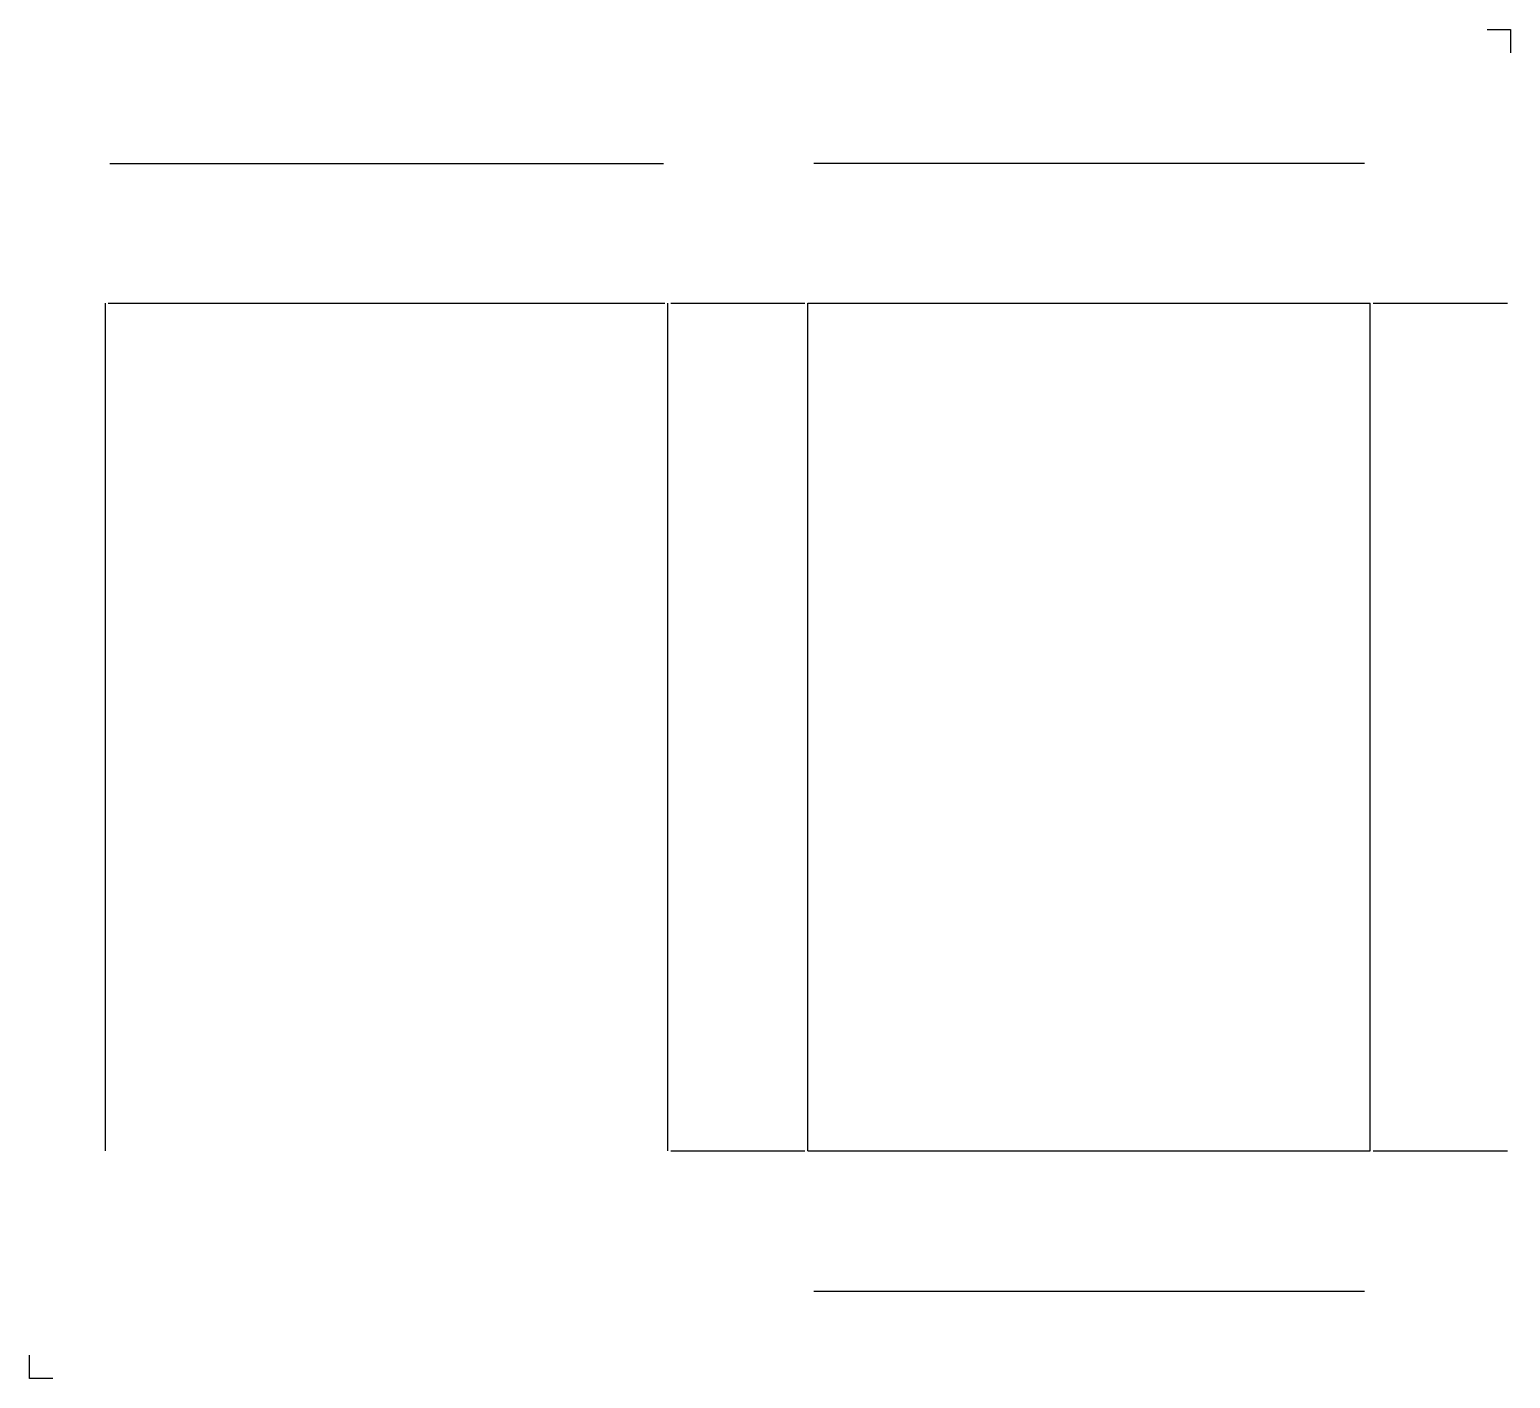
# Model space of a CAD drawing. Extents: x 0 to 254, y 0 to 232.
import ezdxf

# ---------------------------------------------------------------- set-up
doc = ezdxf.new("R2010")
doc.units = 0
for name, color, linetype in [('PASSER', 7, 'Continuous'), ('RILLEN_BERG', 5, 'Continuous'), ('RILLEN_TAL', 3, 'Continuous')]:
    doc.layers.add(name, color=color, linetype=linetype)

msp = doc.modelspace()

# ---------------------------------------------------------------- linework, layer by layer
at = {"layer": 'PASSER', "color": 7}
for points in [[(250.2, 231.6), (254.2, 231.6), (254.2, 227.6)], [(4, 0), (0, 0), (0, 4)]]:
    msp.add_lwpolyline(points, dxfattribs=at)
at = {"layer": 'RILLEN_BERG', "color": 5}
for points in [[(13.75, 208.6), (108.8, 208.6)], [(134.6, 208.65), (229.15, 208.65)], [(13, 39.05), (13, 184.6)], [(109.55, 39.05), (109.55, 184.6)], [(110.05, 184.6), (133.1, 184.6)], [(133.6, 39.05), (133.6, 184.6)], [(133.6, 184.6), (230.15, 184.6)], [(230.15, 39.05), (230.15, 184.6)], [(230.65, 184.6), (253.7, 184.6)], [(110.05, 39.05), (133.1, 39.05)], [(133.6, 39.05), (230.15, 39.05)], [(230.65, 39.05), (253.7, 39.05)], [(134.6, 15), (229.15, 15)]]:
    msp.add_lwpolyline(points, dxfattribs=at)
at = {"layer": 'RILLEN_TAL', "color": 3}
msp.add_lwpolyline([(13.5, 184.6), (109.05, 184.6)], dxfattribs=at)

doc.saveas('drawing.dxf')
